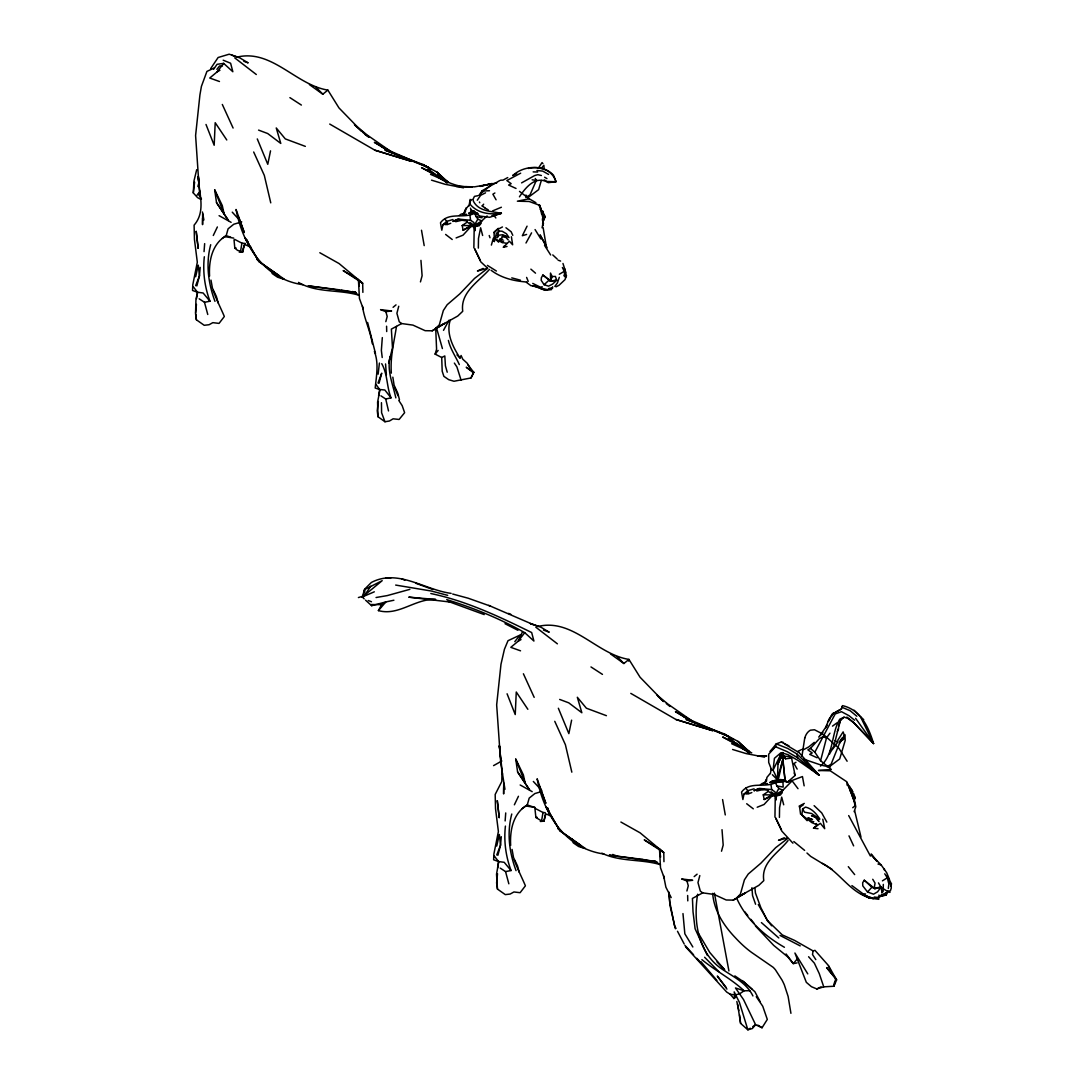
<?xml version="1.0" encoding="UTF-8"?>
<svg xmlns="http://www.w3.org/2000/svg" width="1084" height="1084" viewBox="0 0 1084 1084"><rect width="100%" height="100%" fill="white"/><g stroke="black" fill="none" stroke-linecap="round" stroke-linejoin="round"><path stroke-width="1.5" d="M503.681 787.485L503.626 793.949L503.721 782.973M202.654 213.67L202.545 224.645L202.6 218.169M779.423 817.417L779.572 807.716L781.686 797.106L783.705 804.789M478.342 248.1L478.491 238.412L480.618 227.789L482.637 235.472M244.388 244.483L242.843 251.867L237.572 250.363L234.822 248.155L234.008 239.767M545.455 813.799L543.924 821.184L541.566 820.967L535.889 817.471L534.805 807.431L527.258 804.992L522.014 808.705M209.578 276.095C208.684 261 212.071 243.873 226.19 235.689L228.101 228.819L233.792 224.225L241.732 221.895M510.659 845.398C509.778 830.317 513.139 813.19 527.258 804.992L529.182 798.136L534.873 793.542L541.228 791.672M391.338 373.126C390.077 357.124 394.129 341.934 396.473 326.42M888.324 888.474L889.436 879.395L886.685 872.715L881.116 864.896L871.4 854.991M447.218 372.205L445.416 365.823L444.806 355.945L441.716 357.503L442.191 371.216L443.884 376.351L448.708 379.671L453.979 381.256L470.998 377.95L473.776 372.313L468.031 365.037M544.209 169.497L543.856 165.31L541.038 168.67M853.406 798.786L852.024 790.209L853.135 798.678M697.622 894.219C693.272 921.129 697.635 952.524 721.89 969.015C733.231 976.752 746.646 982.917 752.919 995.952M200.391 199.199L197.545 197.6L193.291 192.911L193.941 181.069L196.692 169.687M240.499 251.651L241.922 243.168L234.727 239.415M541.566 820.967L543.003 812.485L535.808 808.745M883.311 884.409L883.135 891.414L881.861 892.796M204.334 256.759C202.654 271.84 204.686 287.07 209.971 301.23L204.47 302.273L199.158 298.805M505.415 826.076C503.721 841.143 505.767 856.387 511.052 870.547L505.55 871.59L500.239 868.121M475.28 227.41L475.063 230.621L473.505 225.906M776.347 796.726L776.144 799.938L774.572 795.222M382.313 337.598L381.365 350.417L382.218 357.503M505.13 820.94L505.727 812.946M204.049 251.623L204.659 243.629M474.169 228.751L473.871 247.911M775.236 798.068L774.952 817.228M200.201 267.382L199.456 275.864L196.841 285.946M501.269 836.699L500.523 845.181L497.908 855.262M830.249 750.86L832.891 748.881L837.702 742.228L837.918 740.02L843.135 731.903L844.477 735.941M497.271 235.418L502.854 234.74L509.06 237.586L506.445 233.765L502.095 231.217L498.857 231.041L497.041 237.843L498.504 236.271M196.448 304.387L195.526 313.588L196.394 319.794L204.212 325.295L209.077 324.726L212.843 322.653L219.049 323.398L224.347 316.487C220.594 307.653 216.339 299.577 213.155 290.444M497.529 873.704L496.608 882.904L497.475 889.097L505.293 894.612L510.157 894.043L513.924 891.969L520.117 892.701L525.415 885.804C521.661 876.97 517.434 868.894 514.222 859.761M784.409 780.426L778.136 780.48L773.068 770.101L774.423 758.299L781.036 752.662L787.838 754.613L797.81 760.318L818.921 775.074L798.122 751.51M836.184 711.849L841.455 708.977L842.458 705.63C860.75 709.681 868.663 727.242 873.555 743.543L853.054 721.998L846.875 717.066M535.347 285.81L532.149 285.851L547.203 289.604L552.488 288.1L552.637 286.772M378.113 374.197L379.427 363.059M465.835 208.101L465.388 211.841L463.044 214.198M193.291 192.911L194.619 182.153M378.37 401.514L377.246 410.606L377.95 416.703L384.956 421.744L389.495 420.985L393.099 418.817L399.115 419.454L404.63 412.679L402.178 405.66L398.804 400.457M807.133 820.696L801.862 814.938L802.607 808.935L805.561 807.106C811.862 808.542 816.591 813.786 819.802 819.152L811.631 813.528L804.504 812.187L802.607 808.935M257.03 258.141L256.867 259.455L258.006 260.079M558.111 827.458L557.935 828.772L559.073 829.382M542.542 220.106L543.165 215.377L544.561 215.431L544.981 217.085L542.542 220.106L544.981 217.085M506.662 243.263L502.177 242.545L503.653 240.946M196.543 298.601L197.491 292.233L203.128 292.992L209.971 301.23M497.624 867.918L498.559 861.55L504.209 862.308L511.052 870.547M834.544 982.199L833.935 986.237L823.745 986.846L816.821 988.947L811.428 986.684L806.333 982.348L794.924 953.012L807.77 973.879M210.702 244.713C205.648 263.534 208.223 283.276 214.984 301.352M511.77 814.016C506.729 832.837 509.29 852.593 516.065 870.655M378.601 395.809L379.657 389.495L384.861 390.01L391.012 397.855L385.728 399.02L380.918 395.836M770.372 773.678L771.212 768.691M835.737 978.473L836.604 979.882L826.618 967.606L835.737 978.473L833.935 986.237L836.604 979.882L828.379 965.451L814.965 950.356L813.095 950.939L812.499 954.516L815.818 959.638M469.02 206.028L470.131 199.375M364.522 589.615L362.205 597.23L363.126 597.555L363.262 596.268L382.191 580.672L364.522 589.615L363.126 597.555L364.17 598.869M854.043 801.645L854.585 798.745M374.387 351.446C378.98 363.33 376.378 376.012 375.199 388.018L379.996 389.671L377.584 402.123L377.95 416.703M628.639 661.091L628.95 659.424C596.579 654.221 572.772 617.839 537.705 626.525M542.081 227.803L542.732 224.469M214.402 67.899L206.922 71.409L201.421 86.354L199.917 94.918L195.594 135.527L198.697 181.109L198.304 176.462C198.684 192.749 206.339 211.082 194.104 225.147L194.442 239.415L197.315 262.22L192.789 284.753L192.545 290.458L197.667 292.314L195.96 299.143L195.581 312.653M502.014 768.99L501.811 781.483L495.185 794.45L495.523 808.718L498.396 831.536L493.87 854.07L493.627 859.775L498.748 861.631L496.526 874.192L497.475 889.097M452.99 219.51L446.757 221.366L442.922 224.767L441.825 230.201L440.483 222.762C448.735 211.583 464.074 218.927 474.413 213.318L477.394 212.925M754.071 788.827L747.824 790.683L744.003 794.084L742.892 799.518L741.564 792.065C749.816 780.886 765.155 788.244 775.494 782.634L782.946 781.659L783.163 787.079L776.876 785.914L775.494 782.634L769.735 782.458L776.537 781.13L782.946 781.659L780.832 779.396M270.539 150.852L267.775 164.307L257.287 138.928M571.62 720.155L568.856 733.624L558.355 708.245M854.07 710.196L860.655 717.052L873.555 743.543L853.948 722.879L847.837 718.421L844.179 717.147L839.788 719.193C830.981 733.543 834.274 754.112 820.52 766.131M829.368 754.301L833.84 746.171L840.33 720.643L843.962 717.242M801.903 756.51L804.762 737.919M450.199 320.254C445.944 333.533 453.004 347.165 460.036 358.005L461.106 355.511L462.719 359.129L467.258 363.276L470.456 368.723M543.016 225.675L542.799 220.96L543.64 220.147M804.152 785.846L802.458 776.564L787.431 782.228L785.006 779.911L778.136 780.48L782.784 759.681L782.336 754.396L777.973 763.908L777.513 778.691L782.784 759.681L782.079 757.011M195.648 276.745L198.277 265.173L199.456 275.864L195.662 285.661M496.716 846.062L499.358 834.49L500.523 845.181L496.743 854.978M564.385 268.453L566.431 275.797L565.021 279.618L559.046 285.282L555.97 286.853M395.85 397.869C392.896 384.495 386.758 370.403 390.118 356.717M730.223 994.258L733.922 998.54L734.776 994.882L730.223 994.258L726.714 992.077L685.522 946.725M771.7 770.168L768.691 762.418L768.705 754.166L775.534 746.727L776.225 743.868L781.239 742.052L783.461 742.459M852.729 807.702L855.14 805.751L854.016 800.669L846.861 781.821L830.236 770.792L818.461 770.494L831.306 769.477L820.588 760.711L826.523 737.906L829.965 733.191M385.823 321.663L387.205 316.474L385.863 311.664L380.565 309.631L391.609 310.986L385.863 311.664M379.034 383.235L381.717 373.181L378.004 383.031M564.805 269.252L564.29 275.892L565.74 276.528M686.904 890.98L688.286 885.777L686.931 880.967L681.633 878.948L692.69 880.303L686.931 880.967M420.443 281.908L422.11 275.743L420.944 260.377M721.51 851.211L723.191 845.059L722.012 829.694M782.933 752.459L780.358 755.277L777.973 763.908L783.136 752.892M197.857 186.502L199.063 182.153M491.377 245.092L493.328 238.209L494.318 241.515L496.391 233.439L498.857 231.041M441.716 357.503L435.131 354.116L436.581 349.224L435.714 328.384M541.322 180.445L538.612 189.646L527.678 197.83L525.943 195.052M854.124 811.686L855.777 806.794L854.653 800.805M764.898 783.082L766.049 779.464M463.817 213.765L464.982 210.147L468.722 205.486M388.628 363.059L392.489 347.869L391.365 329.116L401.636 323.56L412.923 325.105L425.145 330.688L432.177 330.81L444.454 323.479L432.177 330.81M536.58 179.836L530.022 194.89L525.821 197.491M838.474 726.226L840.547 720.128M891.454 883.839L890.682 886.021L891.454 883.839L886.956 875.438M552.19 276.542L550.55 281.054L556.715 280.268L555.414 276.434L552.19 276.542L550.496 273.06L550.55 281.054L556.715 280.268L552.542 284.143L548.504 286.149L544.087 284.713L541.187 280.322L541.39 277.667L542.908 275.051L551.092 281.352M559.317 277.328L557.393 282.965L554.818 286.406M564.29 275.892L565.753 272.274L562.975 263.466M470.998 377.95L473.776 372.313L466.242 367.246L473.247 372.544M545.862 814.043L543.924 821.184L540.293 821.469M480.415 194.822L482.285 190.662L499.859 180.513M522.352 632.094L518.274 641.118L510.808 647.338L520.537 650.82M853.88 800.412L855.086 797.77L853.609 793.474M699.803 875.574L697.974 882.579L700.318 891.102L702.703 892.864L713.99 894.422L726.212 899.991L733.258 900.126L745.535 892.796L733.258 900.126M398.736 306.257L396.907 313.276L399.251 321.785L401.636 323.56M213.291 235.485L217.369 226.963M514.372 804.802L518.45 796.279M773.068 770.101L780.358 755.277M527.068 226.163L522.352 235.716L526.607 234.442M502.312 241.624L499.561 239.361L500.862 239.388L502.393 236.447L506.567 236.569M828.759 767.147L839.694 758.949L845.208 740.453L844.924 734.627L840.032 741.944L831.103 764.206L826.889 766.808M820.588 760.711L814.843 752.174L835.222 713.922L841.455 711.687L849.084 715.738L854.612 720.223M886.224 895.005L887.647 892.362L881.238 895.763L886.224 895.005L879.856 896.549M443.505 330.335L449.006 320.214M525.997 243.006L531.58 232.857M449.399 601.945L408.776 597.149L435.673 599.466C415.24 598.327 398.736 616.295 378.397 610.604L381.663 604.669L385.836 601.932L393.898 600.224M776.876 785.914L778.868 788.447L775.317 794.802L776.185 795.913L780.48 795.006L782.878 790.236L792.133 780.859L798.014 788.691M475.456 211.814L468.654 213.142L474.413 213.318L477.8 219.131L474.25 225.499L475.104 226.597L479.399 225.689L481.797 220.919L487.095 215.946M837.255 731.361L838.65 728.882M477.272 200.228L480.632 195.296L485.551 192.83M538.341 168.183L542.068 162.586L542.908 163.616M210.702 68.563L218.114 57.506L229.185 54.2L237.504 57.032M565.306 277.599L566.431 275.797M829.856 718.963L828.311 721.429L832.227 714.004L841.455 708.977M831.414 716.483L833.745 712.771L829.03 719.207L825.629 727.676L827.038 725.304L820.276 735.264M881.956 892.159L880.98 887.146L874.924 888.744L871.915 887.227L864.26 880.222L862.661 882.755L862.783 885.858L867.512 891.969L873.528 894.192L877.606 891.807L880.98 887.146L878.46 882.891M749.816 990.708L744.071 990.79L735.48 987.958L743.543 999.597L755.602 1024.746L762.052 1027.74L767.309 1019.421L762.757 1006.277L756.253 996.684M197.003 195.242L200.133 191.326M370.742 586.241L363.98 596.241L374.319 591.81M842.268 739.749L844.124 737.079L839.558 743.19M213.534 69.362L217.071 64.322L223.656 63.36L232.843 71.734L230.607 63.238L223.182 60.189M479.006 195.242L482.285 190.662M839.856 741.077L842.119 737.987M219.469 81.503L209.74 78.034L217.207 71.801L223.656 63.36M430.822 593.531C466.35 600.956 499.372 616.633 531.675 632.555L533.911 641.051L524.724 632.663L518.274 641.118L520.984 639.614M216.881 69.362L219.524 66.002L222.505 65.88M514.805 641.647L519.968 635.102L507.989 640.712L504.426 649.289L500.984 664.235L496.662 704.844L500.727 762.838L504.954 789.301M773.908 748.272L770.25 751.375L776.225 743.868L787.77 748.475L796.835 753.895L818.921 775.074L797.661 757.784L787.309 751.727L775.534 746.727M507.027 246.461L503.41 247.22L504.507 245.851M435.131 354.116L438.126 350.444M769.667 774.098L766.903 777.418L766.456 781.144L762.54 784.084M494.196 232.721L498.423 228.345L494.087 232.003L494.318 241.515M378.397 610.604L385.836 601.932L371.663 605.712L365.538 600.17M755.602 1024.746L752.323 1028.54L747.852 1029.8L740.589 1023.377L737.54 1004.014M797.052 959.218L793.271 963.608L787.905 957.009L773.719 945.411L755.44 925.993M519.453 196.814C525.699 187.288 535.903 174.93 548.274 182.654L556.011 181.746L553.531 175.256C547.149 168.196 537.217 166.326 528.152 168.467M882.091 894.219L878.609 897.593L874.232 897.037M519.927 635.698L520.984 634.574M362.205 597.23L364.116 595.102M817.106 757.77L809.707 754.356L812.228 752.96L807.892 749.857L810.439 748.394L819.423 738.583L822.986 736.795L826.523 737.906M471.865 225.54L463.017 235.174L456.107 237.924M772.946 794.857L764.084 804.477L757.188 807.241M867.512 891.969L871.915 887.227M818.691 737.079L822.919 732.621M816.238 823.474L817.39 824.978L813.528 828.162L818.027 828.704M788.082 840.52C778.339 852.959 760.846 862.485 763.8 880.601L758.814 885.371L737.161 897.471L740.399 894.11L744.423 879.842L748.245 874.029L760.832 863.243L775.616 847.715L787.594 838.542M733.922 998.54L735.982 996.426M842.376 740.291L844.273 738.421M471.919 199.524L470.022 201.394L470.253 204.483C478.125 213.616 490.022 214.767 501.377 213.291L489.697 217.301L480.239 216.123L474.535 213.06L471.093 210.079L470.456 208.169M770.25 751.375L773.38 748.38M544.087 284.713L548.883 280.309L550.55 281.054L542.908 275.051M782.377 754.03L783.989 756.076L788.678 756.605L791.577 758.068L795.114 775.426L787.431 782.228L779.193 779.965M486.12 189.199L490.862 185.161L489.602 185.987M393.086 307.314L396.012 304.875M512.827 175.567C524.439 164.199 550.293 163.562 556.011 181.746L546.851 181.475L544.236 179.863M694.166 876.617L697.093 874.178M503.41 247.22L509.385 241.217L512.637 244.794L511.404 236.746M483.681 204.185L482.123 205.892L482.786 206.448M814.287 742.364L808.827 746.862L804.084 749.423L801.794 749.478M501.838 760.995L493.572 765.616M309.414 84.593L322.815 94.213L327.869 90.108L338.967 107.912L361.88 131.503L354.522 124.85M610.495 653.909L623.883 663.516L628.95 659.424L640.048 677.215L662.961 700.82L658.056 696.389M445.185 224.754L447.597 222.87L442.922 224.767M746.266 794.071L748.665 792.187L744.003 794.084M459.372 215.431L461.337 213.995L466.418 214.28M489.426 269.442C478.464 281.772 460.063 292.423 462.733 311.284L457.733 316.054L436.08 328.154L439.318 324.807L443.342 310.539L447.177 304.726L459.752 293.927L474.548 278.412L487.773 268.263L477.434 271L483.179 268.425M760.453 784.748L762.418 783.312L767.486 783.596M222.206 238.466L226.19 235.689L230.702 237.139M832.485 726.131L837.092 722.784M521.594 182.884L534.697 175.54L537.827 174.673L541.39 175.513M462.204 225.526L472.217 225.607L463.112 230.215L462.204 225.526L467.258 222.071L472.217 225.607L471.459 226.515L475.104 226.597L480.903 223.683L474.25 225.499L469.968 222.45M763.271 794.829L773.299 794.924L764.193 799.518L763.271 794.829L768.339 791.388L773.299 794.924L772.54 795.819L776.185 795.913L781.984 793L775.317 794.802L771.049 791.767M800.588 814.314L799.64 807.282L803.352 804.802M481.513 192.749L484.263 190.947L489.494 190.743M750.304 1028.215L747.852 1029.8L739.396 1002.334L734.18 991.901L735.223 997.632M752.757 1026.643L755.209 1025.057M882.43 880.858L887.295 877.783L884.761 873.785M881.238 895.763L886.468 892.525M795.954 762.296L793.962 763.502L797.16 769.098M494.887 192.993L492.895 194.199L496.079 199.795M463.112 230.215L468.749 226.854M764.193 799.518L769.816 796.171M559.303 274.252L564.249 271.339L562.393 267.491M217.207 71.801L219.917 70.297M702.703 892.864L692.432 898.433L693.028 911.901L695.101 928.744L707.378 955.478M804.301 803.407L799.165 806.117L799.64 807.282M497.353 229.605L502.448 226.963M797.946 751.375L800.941 749.83M813.528 828.162L820.398 823.312L824.694 828.677L822.783 819.206M816.821 988.947L821.062 986.846M507.746 177.559L503.017 180.12L500.713 180.174M512.895 175.296L516.675 173.535M784.26 837.742L778.515 840.317L787.377 837.973M542.542 223.738L543.545 223.304M492.529 210.933L501.377 207.247M520.672 173.169L506.824 180.54L511.147 183.657L508.626 185.052L516.025 188.453M446.784 224.767L450.754 223.25M747.865 794.084L751.822 792.567M474.223 210.919L470.266 212.193L474.155 211.908M777.933 779.396L771.334 781.496L776.537 781.13M551.62 289.577L545.631 290.295L540.862 288.791M358.397 597.555L364.238 595.848M409.874 589.344L387.273 595.59L376.053 597.528M491.906 215.702L501.377 213.291C491.553 211.272 478.667 211.583 473.396 201.19L473.112 199.09L474.453 196.38L477.949 195.703M455.673 221.705L462.868 220.011L457.475 219.307L452.841 221.448L458.478 219.103L470.578 220.282L473.898 222.518L474.25 225.499L481.797 220.919L477.8 219.131M756.74 791.008L763.949 789.328L758.543 788.624L753.908 790.764L759.545 788.42L771.659 789.599L774.979 791.835L775.317 794.802L782.878 790.236L778.868 788.447M735.575 994.8L739.586 993.865L744.071 990.79C731.429 978.825 715.44 970.817 701.876 959.638M822.444 863.379C840.994 872.999 851.279 894.747 873.148 898.541L879.558 897.132L878.907 895.099M552.488 288.1L548.897 288.398M535.889 202.667L529.141 198.765L517.38 201.19L529.168 201.475L539.846 205.377L541.634 214.158M813.759 821.631L812.146 821.943L808.136 817.946L812.444 819.572L808.136 817.946M797.065 962.931L793.271 963.608L786.076 953.961M542.285 286.813L540.306 287.125L532.759 283.412M880.98 887.146L874.232 888.175L864.26 880.222M234.822 248.155L236.082 247.992M535.889 817.471L537.163 817.309M782.784 759.681L785.006 779.911L782.499 754.992L785.588 758.814L791.577 758.068M236.637 57.208C271.691 48.523 295.498 84.891 327.869 90.108M496.662 183.02L474.575 186.841L456.323 186.421M239.225 252.165L242.843 251.867L243.114 248.507L245.336 243.48L241.922 243.168M887.525 891.075L890.357 890.899L891.292 887.959L890.804 884.192L888.555 882.769L887.295 877.783M498.464 213.385L501.377 213.291M803.529 759.098L817.607 763.895A84.674 48.888 60 0 0 827.038 766.361L830.412 766.876M381.663 604.669L371.324 604.533L371.663 605.712M757.404 755.738L766.673 755.968L763.136 755.873M468.911 186.827C454.982 187.424 443.031 179.334 430.551 174.388M533.152 171.882L537.664 172.031M465.592 186.651L472.326 187.004M499.561 239.361L502.8 239.537L500.862 239.388M385.809 578.029L390.674 578.3M789.044 780.683L792.133 780.859M543.003 812.485L545.279 812.688M536.932 170.513L542.718 171.096L548.585 174.416M526.919 282.03C514.168 281.095 501.418 278.114 491.066 270.241M865.574 894.002L862.932 893.731L851.916 885.601M339.4 289.821L308.127 285.851L355.864 292.504L352.517 291.528L359.061 295.146M532.136 179.808L536.404 180.378L535.266 178.494M478.207 213.724L475.388 213.331L471.093 210.079L473.925 211.353M224.754 236.624L233.724 238.114M525.835 805.94L534.805 807.431M341.04 290.024L355.864 292.504M864.138 894.815L869.436 897.999L878.799 899.3L878.609 897.593M463.518 187.83L445.05 184.266L431.513 180.161M764.586 757.147L746.117 753.583L732.581 749.478M475.795 216.597L482.082 217.762M395.674 585.075L431.5 591.051L447.692 595.36M460.876 220.093L466.784 220.933L467.258 222.071M761.957 789.409L767.865 790.25L768.339 791.388M502.393 236.447L505.55 237.098L508.22 239.916M359.36 295.363C339.441 289.184 316.921 293.29 298.479 282.409M660.441 864.68C641.213 858.88 620.251 862.065 601.891 853.176M539.846 205.377L538.64 205.12L540.984 208.142L541.905 212.708M451.12 593.368C424.549 589.926 398.018 568.463 371.365 582.46L364.685 589.154L364.766 592.108M511.756 277.87L520.428 280.187M452.706 594.032L468.139 598.205L490.564 606.159M877.999 864.043L881.116 864.896M544.48 289.862L535.875 286.772M655.834 861.495L653.598 860.845L660.129 864.449M244.334 232.491L236.041 209.469C242.843 244.97 264.225 279.211 302.856 284.699M539.602 786.442L545.848 803.325L537.122 778.786C543.911 814.287 565.306 848.528 603.923 854.016M374.888 150.202L411.513 161.353L374.888 150.202L329.726 124.064M675.969 719.505L712.594 730.657L675.969 719.505L630.793 693.381M446.703 599.615C473.694 608.002 500.144 618.666 524.724 632.663M283.236 279.008L277.545 277.179L272.274 273.588L271.312 270.973M584.303 848.311L578.612 846.496L573.355 842.905L571.905 838.975M447.855 601.281L484.223 614.587M538.585 626.349L530.266 623.517L540.916 627.216L549.236 632.189L543.45 630.061M231.868 55.176L239.835 57.899L248.168 62.886L243.819 61.287M415.836 583.287L432.895 589.479M558.057 260.146L560.577 261.068M305.336 146.367L285.295 138.901L276.244 127.953L280.783 143.427L267.68 133.522L258.588 130.107M606.417 715.684L586.376 708.204L577.325 697.269L581.851 712.744L568.761 702.839L559.669 699.424M368.248 600.522L371.46 601.742M612.717 854.449L617.379 856.224M488.748 605.387L532.949 624.479M508.559 613.381L510.754 614.276M841.658 707.174L850.032 710.643L856.848 716.239M817.39 824.978L811.821 822.62L801.862 814.938M731.632 743.705L751.754 752.892M498.559 861.55L494.358 856.116M197.491 292.233L193.291 286.799M402.042 578.951L404.82 580.184M546.824 814.192L550.957 816.116M245.743 244.876L251.258 247.45M869.585 896.861L873.148 898.541M434.467 173.819L421.581 167.668L433.031 174.023M781.239 742.052L788.976 745.887M472.055 371.46L473.776 372.313M379.657 389.495L375.891 384.319M800.209 945.885L780.033 935.438M505.022 623.707L517.922 630.292M846.848 784.843L849.504 786.212L852.81 791.835L850.059 788.325M785.06 744.247L798.773 752.472M485.009 208.074L488.22 209.808M861.252 893.812L868.65 897.85M832.16 869.422L810.683 856.387L806.97 853.027M435.89 175.608L446.947 182.668M219.09 215.675L231.109 222.342M735.535 744.139L722.662 736.984L735.535 743.136L749.247 753.123M738.394 745.724L745.548 749.694L747.581 752.052M520.171 784.992L532.19 791.659M319.821 252.735L339.048 263.534L362.679 283.29L362.883 292.368M620.902 822.051L640.116 832.837L663.76 852.593L663.964 861.685M544.629 177.234L546.932 178.575M784.423 947.281C764.559 935.939 746.199 919.544 736.768 898.379M359.305 286.135L358.425 279.591L343.167 270.566L362.679 283.29L359.495 280.526M385.389 149.064L374.373 142.343L390.89 151.34L428.641 167.613L431.283 169.592M388.14 150.744L390.904 152.424M687.839 719.22L675.44 711.66L691.971 720.657L728.204 736.28L686.037 719.424L723.814 733.76L733.678 739.884M813.095 950.939L794.545 940.397L782.309 934.923L767.702 920.831L758.299 904.584M757.838 1025.139L762.052 1027.74M390.552 152.045L381.988 146.679L387.34 150.297M690.196 720.467L683.069 715.996L689.749 720.521M487.421 265.39L496.391 271.041M526.485 282.423L531.106 285.81M835.114 740.562L837.702 742.228M289.902 97.628L301.379 105.067M590.983 666.945L602.46 674.384M444.481 180.378L427.489 169.131L435.321 174.741M502.177 242.545L495.266 238.941L498.64 242.193M745.548 749.694L728.57 738.434L737.703 744.993M734.844 975.898L744.234 982.28L754.884 991.724L760.019 1001.44M739.112 745.589L735.535 743.136L744.261 749.64L740.318 746.862M234.7 57.845L256.312 74.511M535.781 627.162L557.393 643.828M364.969 134.416L368.939 137.18L362.72 132.275M284.238 279.157L258.846 261.488L245.052 237.803L258.846 261.488L278.805 275.431M585.306 848.474L559.927 830.791L546.119 807.106L559.927 830.791L579.886 844.748M426.798 167.288L422.746 164.443L384.969 150.107L428.641 167.613L422.746 164.443L436.866 172.071L448.451 182.437L440.334 176.76M727.865 736.592L723.814 733.76L737.947 741.388L749.518 751.754L744.112 747.96M482.299 205.987L484.873 207.816M437.936 176.624L441.852 179.429M882.484 888.189L886.739 890.926A29.783 17.195 60 0 0 889.991 892.389M519.507 191.394L529.141 198.765M391.744 152.112L366.907 134.809L354.536 124.674M694.126 722.391L667.988 704.126L656.85 694.993M437.882 174.524L448.451 182.437M741.605 745.819L749.518 751.754M505.957 227.762L511.147 231.759L512.786 235.336M445.605 234.429L452.218 239.51M746.686 803.745L753.299 808.827M661.308 699.627L663.801 701.592M666.281 703.557L670.007 706.497M807.458 765.711L818.921 775.074L814.138 770.426M793.827 841.55L804.626 850.398M874.924 888.744L874.232 888.175L875.032 883.094L872.742 879.287M860.655 717.052L863.718 719.64M810.439 748.394L814.843 752.174M530.875 269.144L535.51 273.168M761.402 922.592L778.786 937.945M742.269 980.586L752.161 989.313M552.772 254.93L557.217 259.062M487.109 267.748L480.754 261.813L474.589 248.656L480.402 260.539M867.092 895.791L869.436 897.999M814.111 805.656L821.713 812.892L826.821 822.092M447.557 182.356L436.866 172.071L447.136 182.966M749.816 752.811L737.947 741.388L748.204 752.282M772.418 774.735L778.136 780.48M456.96 354.888L460.036 358.005M704.614 957.267L718.787 971.603M541.756 790.453L533.342 781.469M717.025 961.969L724.762 969.936M316.162 87.33L322.815 94.213M617.23 656.647L623.883 663.516M792.919 843.176L781.835 831.13L775.67 817.973L781.483 829.856M684.939 945.384L693.57 954.774M696.795 958.297L700.034 961.806M232.261 212.166L237.45 217.843M808.596 956.738L814.355 963.148L819.274 973.635L823.745 986.846M871.536 855.14L877.064 861.414L871.17 853.907M724.315 969.394L709.735 952.416L698.028 932.633M700.887 961.63L716.836 980.356M444.684 218.819L446.757 221.366M745.751 788.122L747.824 790.683M542.352 210.946L544.561 215.431M540.171 209.239L541.214 210.54M744.735 911.739L747.784 915.519M750.819 919.3L753.868 923.08M848.298 866.672L854.666 874.598M767.702 920.831L771.659 925.804M725.941 987.158L717.323 976.047L726.93 989.109M493.938 215.404L495.849 217.979M855.615 718.313L873.555 743.543L870.818 739.342M216.515 202.613L228.426 220.458L216.515 202.613L214.673 189.795L222.274 205.526L224.049 213.697L214.673 189.795M517.596 771.93L529.507 789.775L517.596 771.93L515.754 759.112L523.355 774.843L525.13 783.014L515.754 759.112M226.773 139.971L215.201 122.709L214.171 145.256L206.001 124.47M527.854 709.288L516.269 692.012L515.239 714.559L507.082 693.787M846.983 782.824L851.794 792.919M853.542 795.317L855.086 797.77M454.359 363.086L456.906 366.92L461.079 380.091M198.277 194.131L201.461 198.995M544.534 245.377L550.645 254.97M535.062 229.564L540.848 238.914M692.839 946.982L684.844 933.798L682.974 913.582M783.989 756.076L785.588 758.814M848.691 815.588L870.411 856.048M547.163 247.748L540.049 234.889L546.322 246.542L543.125 227.599M676.01 928.46L674.519 925.641L669.682 901.522L669.072 892.2M677.5 931.278L684.194 943.974M671.186 897.579L665.901 887.227L663.571 875.547M767.851 921.549L760.873 907.701L755.453 893.026L754.911 888.013M363.33 309.103L359.427 298.479L358.425 279.591M664.397 878.419L660.495 867.796L659.506 848.908L644.248 839.897L663.76 852.593L659.506 848.908L660.603 857.078M479.413 202.003L479.751 202.708M828.461 965.912L831.347 971.955M848.975 835.845L853.636 845.872M523.396 673.774L534.182 697.364M222.315 104.457L233.101 128.047M554.764 721.321L565.401 744.722L571.824 772.16M253.683 152.004L264.32 175.405L270.756 202.857M847.119 761.239L838.935 748.312L825.249 736.022A93.63 54.051 60 0 0 820.981 733.096L814.477 729.762L810.358 730.209A30.42 17.561 60 0 0 804.802 737.96M381.758 363.682C387.72 374.346 386.582 386.609 391.012 397.855M526.607 277.409L528.22 281.379M394.535 387.273L397.923 395.674M851.645 794.355L853.203 798.258M794.152 773.028L795.114 775.426M384.956 421.744L381.595 412.733L381.46 402.692M238.534 217.125L244.212 232.477M448.397 340.403C450.416 349.292 455.768 356.609 459.318 364.603M849.531 788.664L851.116 793.041M755.575 904.246L752.553 895.574L751.93 887.728M375.498 353.533L367.598 322.463M489.223 235.513L489.995 237.748M505.55 871.59L508.843 883.799M204.47 302.273L207.762 314.482M442.407 348.547L436.391 327.476M385.728 399.02L388.519 410.944M541.702 213.412L542.976 217.992L543.247 211.421M218.209 303.019L216.38 296.447L212.464 288.236L210.973 280.092M519.277 872.335L517.461 865.764L513.531 857.552L512.054 849.409M736.835 1001.535L738.841 1010.64M399.468 399.766L397.828 393.302L394.115 385.213L392.828 377.178M854.666 810.751L860.967 836.984M372.34 343.804C370.362 330.877 364.292 319.157 362.49 306.23M675.346 928.744L670.115 905.98L668.801 892.837M796.835 753.895L797.661 757.784M539.954 206.367L540.293 207.938M714.41 893.121L728.922 970.966M202.451 211.99L203.887 219.984M722.581 799.572L725.277 814.924M421.5 230.255L424.196 245.607M501.269 764.342L499.385 745.778L499.778 750.426M502.461 774.233L499.385 745.778M712.649 893.392C713.99 910.641 723.773 925.668 735.453 937.836A117.926 68.089 60 0 0 738.529 941.048L739.532 942.05A80.65 46.558 60 0 0 751.51 952.362L773.082 967.253A18.198 10.515 60 0 1 775.48 969.868L782.011 980.058A35.799 20.664 60 0 1 784.369 984.977L788.122 996.44L790.927 1013.323M771.022 784.599L771.659 789.599M469.955 215.282L470.578 220.282M739.559 1014.909L740.589 1023.377M195.743 314.075L196.394 319.794M198.304 176.462L199.646 193.521M385.552 363.953L386.378 374.834M542.569 218.141L542.827 221.841M884.327 868.636L884.422 870.195M853.528 795.832L853.731 799.572M687.649 895.506L687.784 900.872M386.582 326.203L386.703 331.555M545.022 216.963L543.585 220.377L543.233 218.846L545.022 216.963M482.516 185.703L480.049 186.38L492.217 183.535L482.516 185.703M642.121 859.341L609.208 855.154L656.945 861.834L642.121 859.341M816.645 817.146L811.51 815.683L815.371 817.336L818.962 821.55L816.645 817.146M550.387 815.615L547.556 807.932L550.387 815.615M249.32 246.298L247.044 240.16L249.32 246.298M499.223 817.593L497.299 800.724L499.223 817.593M198.155 248.29L196.218 231.407L198.155 248.29"/></g></svg>
